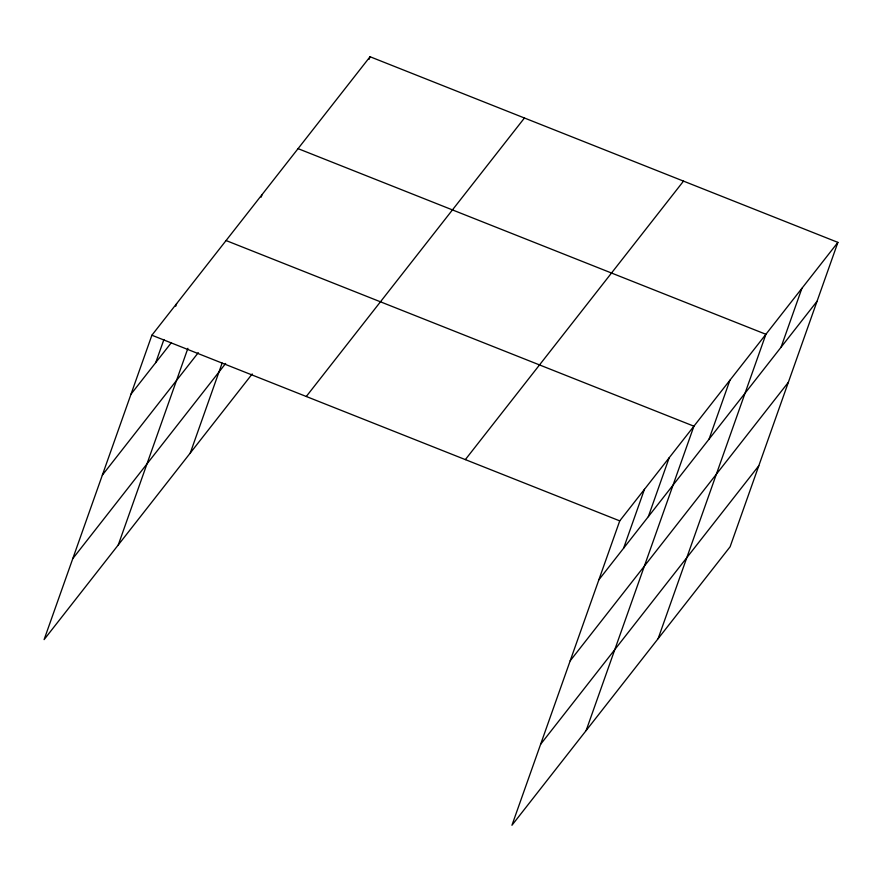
<?xml version="1.0" encoding="UTF-8"?>
<svg xmlns="http://www.w3.org/2000/svg" width="882" height="882" viewBox="0 0 882 882"><rect width="100%" height="100%" fill="white"/><g stroke="black" fill="none" stroke-linecap="round" stroke-linejoin="round"><path stroke-width="1.32" d="M837.9 242.385L619.737 520.876L511.946 825.265L730.109 546.774L837.9 242.385L370.054 56.735L151.891 335.226L44.1 639.615L252.219 373.946M155.75 362.579L163.92 339.526M175.705 306.23L176.62 303.662M118.276 544.933L187.899 348.313M261.16 197.149L262.064 194.591M190.269 453.028L222.143 363.031M369.15 59.292L370.054 56.735M623.596 548.229L644.455 489.312M648.325 516.665L669.184 457.758M586.122 730.583L693.913 426.193L226.068 240.543M709.051 439.148L729.91 380.241M658.115 638.678L765.907 334.289L298.061 148.639M781.044 347.243L801.903 288.337M131.032 394.144L171.417 342.591M102.345 475.155L198.285 352.679M72.787 558.615L225.649 363.472M306.275 396.492L524.448 117.99M465.343 459.61L683.506 181.119M598.867 579.794L817.041 301.291M570.191 660.805L788.354 382.303M540.633 744.265L758.796 465.762M151.891 335.226L619.737 520.876"/></g></svg>
